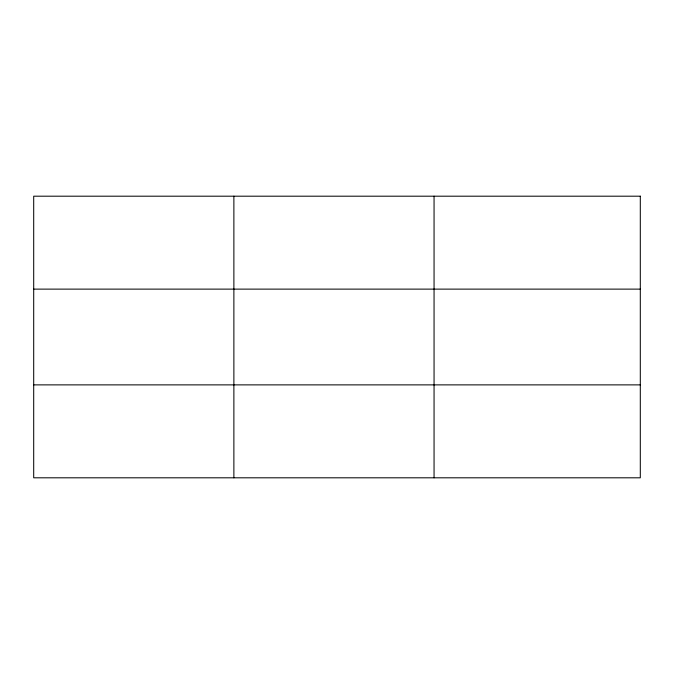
<?xml version="1.0" encoding="UTF-8"?>
<svg xmlns="http://www.w3.org/2000/svg" width="674" height="674" viewBox="0 0 674 674"><rect width="100%" height="100%" fill="white"/><g stroke="black" fill="none" stroke-linecap="round" stroke-linejoin="round"><path stroke-width="1.01" d="M233.878 477.807L233.878 196.193M434.056 477.807L434.056 196.193M33.7 289.121L640.3 289.121M33.7 384.879L640.3 384.879M640.3 196.193L640.3 477.807L33.7 477.807L33.7 196.193L640.3 196.193"/></g></svg>
